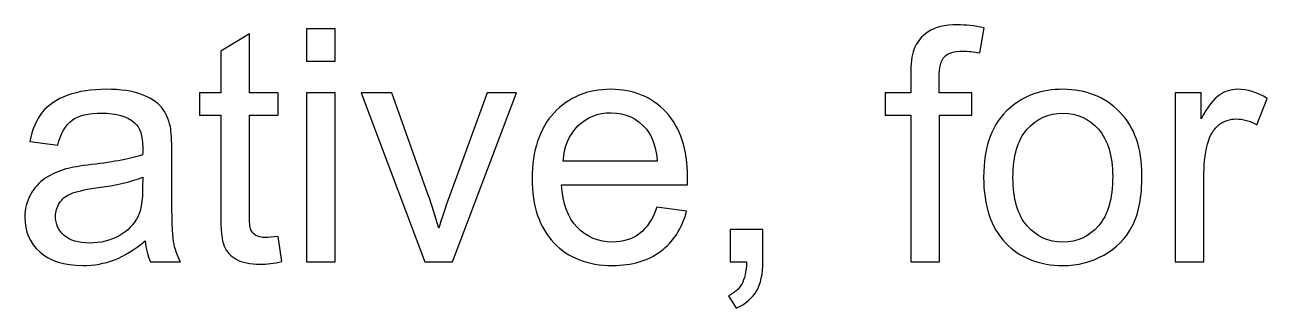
# Model space of a CAD drawing. Header units: centimetres. Extents: x 31 to 203, y -110 to 27.
# Drawn here: x 87.97 to 97.65, y -5.05 to -2.84 of the extents above; entities that cross this region are included whole.
import ezdxf

# ---------------------------------------------------------------- set-up
doc = ezdxf.new("R2010")
doc.units = ezdxf.units.CM
doc.header["$MEASUREMENT"] = 0
doc.layers.add('Layer 1', color=7, linetype='Continuous')

msp = doc.modelspace()

# ---------------------------------------------------------------- linework, layer by layer
at = {"layer": 'Layer 1', "color": 250}
for points, knots in [([(90.16409, -3.12912), (90.16409, -3.12912), (90.16409, -2.87512), (90.16409, -2.87512), (90.16409, -2.87512), (90.38761, -2.87512), (90.38761, -2.87512), (90.38761, -2.87512), (90.38761, -3.12912), (90.38761, -3.12912), (90.38761, -3.12912), (90.16409, -3.12912), (90.16409, -3.12912)], [0, 0, 0, 0, 0.25, 0.25, 0.25, 0.5, 0.5, 0.5, 0.75, 0.75, 0.75, 1, 1, 1, 1]), ([(94.87579, -4.69376), (94.87579, -4.69376), (94.87579, -3.54822), (94.87579, -3.54822), (94.87579, -3.54822), (94.67767, -3.54822), (94.67767, -3.54822), (94.67767, -3.54822), (94.67767, -3.3755), (94.67767, -3.3755), (94.67767, -3.3755), (94.87579, -3.3755), (94.87579, -3.3755), (94.87579, -3.3755), (94.87579, -3.2358), (94.87579, -3.2358), (94.87579, -3.14732), (94.88341, -3.08171), (94.89907, -3.03895), (94.92066, -2.98138), (94.95792, -2.93439), (95.0121, -2.8984), (95.06587, -2.86242), (95.14164, -2.84464), (95.23901, -2.84464), (95.30209, -2.84464), (95.37151, -2.85226), (95.44771, -2.86708), (95.44771, -2.86708), (95.41427, -3.06266), (95.41427, -3.06266), (95.3677, -3.05461), (95.3241, -3.05038), (95.28261, -3.05038), (95.21488, -3.05038), (95.16704, -3.06477), (95.13868, -3.09356), (95.11074, -3.12235), (95.09677, -3.17611), (95.09677, -3.25485), (95.09677, -3.25485), (95.09677, -3.3755), (95.09677, -3.3755), (95.09677, -3.3755), (95.35331, -3.3755), (95.35331, -3.3755), (95.35331, -3.3755), (95.35331, -3.54822), (95.35331, -3.54822), (95.35331, -3.54822), (95.09931, -3.54822), (95.09931, -3.54822), (95.09931, -3.54822), (95.09931, -4.69376), (95.09931, -4.69376), (95.09931, -4.69376), (94.87579, -4.69376), (94.87579, -4.69376)], [0, 0, 0, 0, 0.0526316, 0.0526316, 0.0526316, 0.1052632, 0.1052632, 0.1052632, 0.1578947, 0.1578947, 0.1578947, 0.2105263, 0.2105263, 0.2105263, 0.2631579, 0.2631579, 0.2631579, 0.3157895, 0.3157895, 0.3157895, 0.3684211, 0.3684211, 0.3684211, 0.4210526, 0.4210526, 0.4210526, 0.4736842, 0.4736842, 0.4736842, 0.5263158, 0.5263158, 0.5263158, 0.5789474, 0.5789474, 0.5789474, 0.6315789, 0.6315789, 0.6315789, 0.6842105, 0.6842105, 0.6842105, 0.7368421, 0.7368421, 0.7368421, 0.7894737, 0.7894737, 0.7894737, 0.8421053, 0.8421053, 0.8421053, 0.8947368, 0.8947368, 0.8947368, 0.9473684, 0.9473684, 0.9473684, 1, 1, 1, 1]), ([(89.94353, -4.49437), (89.94353, -4.49437), (89.97401, -4.69164), (89.97401, -4.69164), (89.91136, -4.70477), (89.85505, -4.71154), (89.80595, -4.71154), (89.72509, -4.71154), (89.66244, -4.69884), (89.61756, -4.67302), (89.57311, -4.64719), (89.54179, -4.61375), (89.52358, -4.57184), (89.50538, -4.52993), (89.49649, -4.44188), (89.49649, -4.30768), (89.49649, -4.30768), (89.49649, -3.54822), (89.49649, -3.54822), (89.49649, -3.54822), (89.33139, -3.54822), (89.33139, -3.54822), (89.33139, -3.54822), (89.33139, -3.3755), (89.33139, -3.3755), (89.33139, -3.3755), (89.49649, -3.3755), (89.49649, -3.3755), (89.49649, -3.3755), (89.49649, -3.04953), (89.49649, -3.04953), (89.49649, -3.04953), (89.72001, -2.91534), (89.72001, -2.91534), (89.72001, -2.91534), (89.72001, -3.3755), (89.72001, -3.3755), (89.72001, -3.3755), (89.94353, -3.3755), (89.94353, -3.3755), (89.94353, -3.3755), (89.94353, -3.54822), (89.94353, -3.54822), (89.94353, -3.54822), (89.72001, -3.54822), (89.72001, -3.54822), (89.72001, -3.54822), (89.72001, -4.32038), (89.72001, -4.32038), (89.72001, -4.3843), (89.72382, -4.42537), (89.73186, -4.44357), (89.73948, -4.46177), (89.75218, -4.47617), (89.76996, -4.48717), (89.78774, -4.49776), (89.81314, -4.50326), (89.84616, -4.50326), (89.87072, -4.50326), (89.90331, -4.5003), (89.94353, -4.49437)], [0, 0, 0, 0, 0.05, 0.05, 0.05, 0.1, 0.1, 0.1, 0.15, 0.15, 0.15, 0.2, 0.2, 0.2, 0.25, 0.25, 0.25, 0.3, 0.3, 0.3, 0.35, 0.35, 0.35, 0.4, 0.4, 0.4, 0.45, 0.45, 0.45, 0.5, 0.5, 0.5, 0.55, 0.55, 0.55, 0.6, 0.6, 0.6, 0.65, 0.65, 0.65, 0.7, 0.7, 0.7, 0.75, 0.75, 0.75, 0.8, 0.8, 0.8, 0.85, 0.85, 0.85, 0.9, 0.9, 0.9, 0.95, 0.95, 0.95, 1, 1, 1, 1]), ([(88.90679, -4.52866), (88.82382, -4.59936), (88.74381, -4.64889), (88.66718, -4.6781), (88.59056, -4.70731), (88.50843, -4.7217), (88.42038, -4.7217), (88.2756, -4.7217), (88.16426, -4.68656), (88.08637, -4.61587), (88.00848, -4.54559), (87.96953, -4.45542), (87.96953, -4.34578), (87.96953, -4.28143), (87.98435, -4.22259), (88.01356, -4.16925), (88.04319, -4.11591), (88.08171, -4.07358), (88.12913, -4.0414), (88.17696, -4.00923), (88.2303, -3.98468), (88.28999, -3.96817), (88.33402, -3.95674), (88.40048, -3.94573), (88.48896, -3.93472), (88.6693, -3.91356), (88.80265, -3.88773), (88.88774, -3.8581), (88.88859, -3.82762), (88.88901, -3.80815), (88.88901, -3.8001), (88.88901, -3.70951), (88.86784, -3.64559), (88.82551, -3.60833), (88.76836, -3.55796), (88.68327, -3.53298), (88.57066, -3.53298), (88.46525, -3.53298), (88.38736, -3.55161), (88.33741, -3.58844), (88.28703, -3.62527), (88.2502, -3.69046), (88.22607, -3.78444), (88.22607, -3.78444), (88.00763, -3.75396), (88.00763, -3.75396), (88.02753, -3.6604), (88.06012, -3.58463), (88.10584, -3.52705), (88.15156, -3.46948), (88.2176, -3.42545), (88.30396, -3.39413), (88.3899, -3.36322), (88.49023, -3.34756), (88.60368, -3.34756), (88.71629, -3.34756), (88.80815, -3.36068), (88.87885, -3.38735), (88.94912, -3.41402), (89.00119, -3.44704), (89.03421, -3.48726), (89.06723, -3.52748), (89.09052, -3.57828), (89.10406, -3.63966), (89.11126, -3.67776), (89.11507, -3.74634), (89.11507, -3.84498), (89.11507, -3.84498), (89.11507, -4.14131), (89.11507, -4.14131), (89.11507, -4.34832), (89.11973, -4.47913), (89.12904, -4.53459), (89.13793, -4.59004), (89.15656, -4.64296), (89.18365, -4.69376), (89.18365, -4.69376), (88.94997, -4.69376), (88.94997, -4.69376), (88.92753, -4.64677), (88.91314, -4.59174), (88.90679, -4.52866)], [0, 0, 0, 0, 0.037037, 0.037037, 0.037037, 0.0740741, 0.0740741, 0.0740741, 0.1111111, 0.1111111, 0.1111111, 0.1481481, 0.1481481, 0.1481481, 0.1851852, 0.1851852, 0.1851852, 0.2222222, 0.2222222, 0.2222222, 0.2592593, 0.2592593, 0.2592593, 0.2962963, 0.2962963, 0.2962963, 0.3333333, 0.3333333, 0.3333333, 0.3703704, 0.3703704, 0.3703704, 0.4074074, 0.4074074, 0.4074074, 0.4444444, 0.4444444, 0.4444444, 0.4814815, 0.4814815, 0.4814815, 0.5185185, 0.5185185, 0.5185185, 0.5555556, 0.5555556, 0.5555556, 0.5925926, 0.5925926, 0.5925926, 0.6296296, 0.6296296, 0.6296296, 0.6666667, 0.6666667, 0.6666667, 0.7037037, 0.7037037, 0.7037037, 0.7407407, 0.7407407, 0.7407407, 0.7777778, 0.7777778, 0.7777778, 0.8148148, 0.8148148, 0.8148148, 0.8518519, 0.8518519, 0.8518519, 0.8888889, 0.8888889, 0.8888889, 0.9259259, 0.9259259, 0.9259259, 0.962963, 0.962963, 0.962963, 1, 1, 1, 1]), ([(90.16409, -4.69376), (90.16409, -4.69376), (90.16409, -3.3755), (90.16409, -3.3755), (90.16409, -3.3755), (90.38761, -3.3755), (90.38761, -3.3755), (90.38761, -3.3755), (90.38761, -4.69376), (90.38761, -4.69376), (90.38761, -4.69376), (90.16409, -4.69376), (90.16409, -4.69376)], [0, 0, 0, 0, 0.25, 0.25, 0.25, 0.5, 0.5, 0.5, 0.75, 0.75, 0.75, 1, 1, 1, 1]), ([(91.08865, -4.69376), (91.08865, -4.69376), (90.59123, -3.3755), (90.59123, -3.3755), (90.59123, -3.3755), (90.83041, -3.3755), (90.83041, -3.3755), (90.83041, -3.3755), (91.11235, -4.16502), (91.11235, -4.16502), (91.14283, -4.25011), (91.1712, -4.33858), (91.19702, -4.43045), (91.21692, -4.36102), (91.24443, -4.27762), (91.28042, -4.17983), (91.28042, -4.17983), (91.57336, -3.3755), (91.57336, -3.3755), (91.57336, -3.3755), (91.80281, -3.3755), (91.80281, -3.3755), (91.80281, -3.3755), (91.3037, -4.69376), (91.3037, -4.69376), (91.3037, -4.69376), (91.08865, -4.69376), (91.08865, -4.69376)], [0, 0, 0, 0, 0.1111111, 0.1111111, 0.1111111, 0.2222222, 0.2222222, 0.2222222, 0.3333333, 0.3333333, 0.3333333, 0.4444444, 0.4444444, 0.4444444, 0.5555556, 0.5555556, 0.5555556, 0.6666667, 0.6666667, 0.6666667, 0.7777778, 0.7777778, 0.7777778, 0.8888889, 0.8888889, 0.8888889, 1, 1, 1, 1]), ([(92.89755, -4.26704), (92.89755, -4.26704), (93.12869, -4.29752), (93.12869, -4.29752), (93.09271, -4.43172), (93.0254, -4.53628), (92.92718, -4.61036), (92.82897, -4.68445), (92.70366, -4.7217), (92.55084, -4.7217), (92.35865, -4.7217), (92.20625, -4.66243), (92.09364, -4.5439), (91.98103, -4.42579), (91.92473, -4.25942), (91.92473, -4.04564), (91.92473, -3.82466), (91.98146, -3.65278), (92.09533, -3.53086), (92.20921, -3.40852), (92.35695, -3.34756), (92.53856, -3.34756), (92.71425, -3.34756), (92.85776, -3.40725), (92.96909, -3.52705), (93.08043, -3.64686), (93.13631, -3.81534), (93.13631, -4.03251), (93.13631, -4.04564), (93.13589, -4.06553), (93.13504, -4.09178), (93.13504, -4.09178), (92.15333, -4.09178), (92.15333, -4.09178), (92.1618, -4.23614), (92.20244, -4.34705), (92.2761, -4.42367), (92.34933, -4.5003), (92.4412, -4.53882), (92.55084, -4.53882), (92.63254, -4.53882), (92.70239, -4.51723), (92.75997, -4.47405), (92.81796, -4.43087), (92.86368, -4.36187), (92.89755, -4.26704)], [0, 0, 0, 0, 0.0666667, 0.0666667, 0.0666667, 0.1333333, 0.1333333, 0.1333333, 0.2, 0.2, 0.2, 0.2666667, 0.2666667, 0.2666667, 0.3333333, 0.3333333, 0.3333333, 0.4, 0.4, 0.4, 0.4666667, 0.4666667, 0.4666667, 0.5333333, 0.5333333, 0.5333333, 0.6, 0.6, 0.6, 0.6666667, 0.6666667, 0.6666667, 0.7333333, 0.7333333, 0.7333333, 0.8, 0.8, 0.8, 0.8666667, 0.8666667, 0.8666667, 0.9333333, 0.9333333, 0.9333333, 1, 1, 1, 1]), ([(95.44433, -4.03463), (95.44433, -3.79121), (95.51206, -3.61087), (95.64795, -3.49361), (95.76098, -3.39624), (95.89941, -3.34756), (96.0624, -3.34756), (96.24316, -3.34756), (96.39133, -3.40683), (96.50647, -3.52536), (96.6212, -3.64347), (96.67877, -3.8073), (96.67877, -4.016), (96.67877, -4.18534), (96.65337, -4.31826), (96.60257, -4.41521), (96.55177, -4.51215), (96.47769, -4.5875), (96.38032, -4.64127), (96.28338, -4.69503), (96.17712, -4.7217), (96.0624, -4.7217), (95.87782, -4.7217), (95.72881, -4.66286), (95.61493, -4.54475), (95.50106, -4.42664), (95.44433, -4.25646), (95.44433, -4.03463)], [0, 0, 0, 0, 0.1111111, 0.1111111, 0.1111111, 0.2222222, 0.2222222, 0.2222222, 0.3333333, 0.3333333, 0.3333333, 0.4444444, 0.4444444, 0.4444444, 0.5555556, 0.5555556, 0.5555556, 0.6666667, 0.6666667, 0.6666667, 0.7777778, 0.7777778, 0.7777778, 0.8888889, 0.8888889, 0.8888889, 1, 1, 1, 1]), ([(96.93827, -4.69376), (96.93827, -4.69376), (96.93827, -3.3755), (96.93827, -3.3755), (96.93827, -3.3755), (97.13893, -3.3755), (97.13893, -3.3755), (97.13893, -3.3755), (97.13893, -3.57743), (97.13893, -3.57743), (97.19015, -3.48387), (97.23757, -3.42207), (97.28117, -3.39243), (97.32477, -3.36238), (97.37261, -3.34756), (97.42468, -3.34756), (97.50003, -3.34756), (97.57666, -3.37127), (97.65455, -3.41826), (97.65455, -3.41826), (97.57496, -3.62442), (97.57496, -3.62442), (97.52078, -3.59394), (97.46659, -3.5787), (97.4124, -3.5787), (97.36372, -3.5787), (97.32012, -3.59352), (97.28159, -3.62273), (97.24307, -3.65194), (97.21555, -3.69258), (97.19904, -3.74465), (97.17407, -3.82381), (97.16179, -3.91059), (97.16179, -4.005), (97.16179, -4.005), (97.16179, -4.69376), (97.16179, -4.69376), (97.16179, -4.69376), (96.93827, -4.69376), (96.93827, -4.69376)], [0, 0, 0, 0, 0.0769231, 0.0769231, 0.0769231, 0.1538462, 0.1538462, 0.1538462, 0.2307692, 0.2307692, 0.2307692, 0.3076923, 0.3076923, 0.3076923, 0.3846154, 0.3846154, 0.3846154, 0.4615385, 0.4615385, 0.4615385, 0.5384615, 0.5384615, 0.5384615, 0.6153846, 0.6153846, 0.6153846, 0.6923077, 0.6923077, 0.6923077, 0.7692308, 0.7692308, 0.7692308, 0.8461538, 0.8461538, 0.8461538, 0.9230769, 0.9230769, 0.9230769, 1, 1, 1, 1]), ([(92.16603, -3.9089), (92.16603, -3.9089), (92.90009, -3.9089), (92.90009, -3.9089), (92.89035, -3.79799), (92.86199, -3.71501), (92.81585, -3.65956), (92.74515, -3.57362), (92.65286, -3.53044), (92.53983, -3.53044), (92.43739, -3.53044), (92.35145, -3.56473), (92.2816, -3.63331), (92.21217, -3.70189), (92.17365, -3.79375), (92.16603, -3.9089)], [0, 0, 0, 0, 0.2, 0.2, 0.2, 0.4, 0.4, 0.4, 0.6, 0.6, 0.6, 0.8, 0.8, 0.8, 1, 1, 1, 1]), ([(95.67293, -4.03505), (95.67293, -4.20354), (95.70976, -4.32969), (95.78342, -4.41309), (95.8575, -4.49691), (95.95021, -4.53882), (96.0624, -4.53882), (96.17331, -4.53882), (96.2656, -4.49691), (96.33968, -4.41267), (96.41334, -4.32842), (96.45017, -4.20015), (96.45017, -4.02786), (96.45017, -3.8653), (96.41292, -3.74211), (96.33883, -3.65871), (96.26475, -3.57489), (96.17246, -3.53298), (96.0624, -3.53298), (95.95021, -3.53298), (95.8575, -3.57447), (95.78342, -3.65786), (95.70976, -3.74126), (95.67293, -3.86699), (95.67293, -4.03505)], [0, 0, 0, 0, 0.125, 0.125, 0.125, 0.25, 0.25, 0.25, 0.375, 0.375, 0.375, 0.5, 0.5, 0.5, 0.625, 0.625, 0.625, 0.75, 0.75, 0.75, 0.875, 0.875, 0.875, 1, 1, 1, 1]), ([(88.88901, -4.03336), (88.80773, -4.06638), (88.68581, -4.09432), (88.52325, -4.11718), (88.43096, -4.1303), (88.36577, -4.14512), (88.32767, -4.16163), (88.28957, -4.17814), (88.26036, -4.20227), (88.23962, -4.2336), (88.21887, -4.26535), (88.20829, -4.30048), (88.20829, -4.33943), (88.20829, -4.39827), (88.23073, -4.4478), (88.27602, -4.48717), (88.32132, -4.52654), (88.38736, -4.54644), (88.47414, -4.54644), (88.56008, -4.54644), (88.6367, -4.52781), (88.70401, -4.49014), (88.7709, -4.45288), (88.82043, -4.40166), (88.85176, -4.33689), (88.87589, -4.28651), (88.88774, -4.21243), (88.88774, -4.11464), (88.88774, -4.11464), (88.88901, -4.03336), (88.88901, -4.03336)], [0, 0, 0, 0, 0.1, 0.1, 0.1, 0.2, 0.2, 0.2, 0.3, 0.3, 0.3, 0.4, 0.4, 0.4, 0.5, 0.5, 0.5, 0.6, 0.6, 0.6, 0.7, 0.7, 0.7, 0.8, 0.8, 0.8, 0.9, 0.9, 0.9, 1, 1, 1, 1]), ([(93.46947, -4.69376), (93.46947, -4.69376), (93.46947, -4.43976), (93.46947, -4.43976), (93.46947, -4.43976), (93.72347, -4.43976), (93.72347, -4.43976), (93.72347, -4.43976), (93.72347, -4.69376), (93.72347, -4.69376), (93.72347, -4.78732), (93.70696, -4.86309), (93.67352, -4.92067), (93.6405, -4.97824), (93.58758, -5.02311), (93.51519, -5.05444), (93.51519, -5.05444), (93.45423, -4.95792), (93.45423, -4.95792), (93.50164, -4.93718), (93.53636, -4.9067), (93.55837, -4.8669), (93.58081, -4.82669), (93.59351, -4.76911), (93.59605, -4.69376), (93.59605, -4.69376), (93.46947, -4.69376), (93.46947, -4.69376)], [0, 0, 0, 0, 0.1111111, 0.1111111, 0.1111111, 0.2222222, 0.2222222, 0.2222222, 0.3333333, 0.3333333, 0.3333333, 0.4444444, 0.4444444, 0.4444444, 0.5555556, 0.5555556, 0.5555556, 0.6666667, 0.6666667, 0.6666667, 0.7777778, 0.7777778, 0.7777778, 0.8888889, 0.8888889, 0.8888889, 1, 1, 1, 1])]:
    msp.add_open_spline(points, degree=3, knots=knots, dxfattribs=at)

doc.saveas('drawing.dxf')
